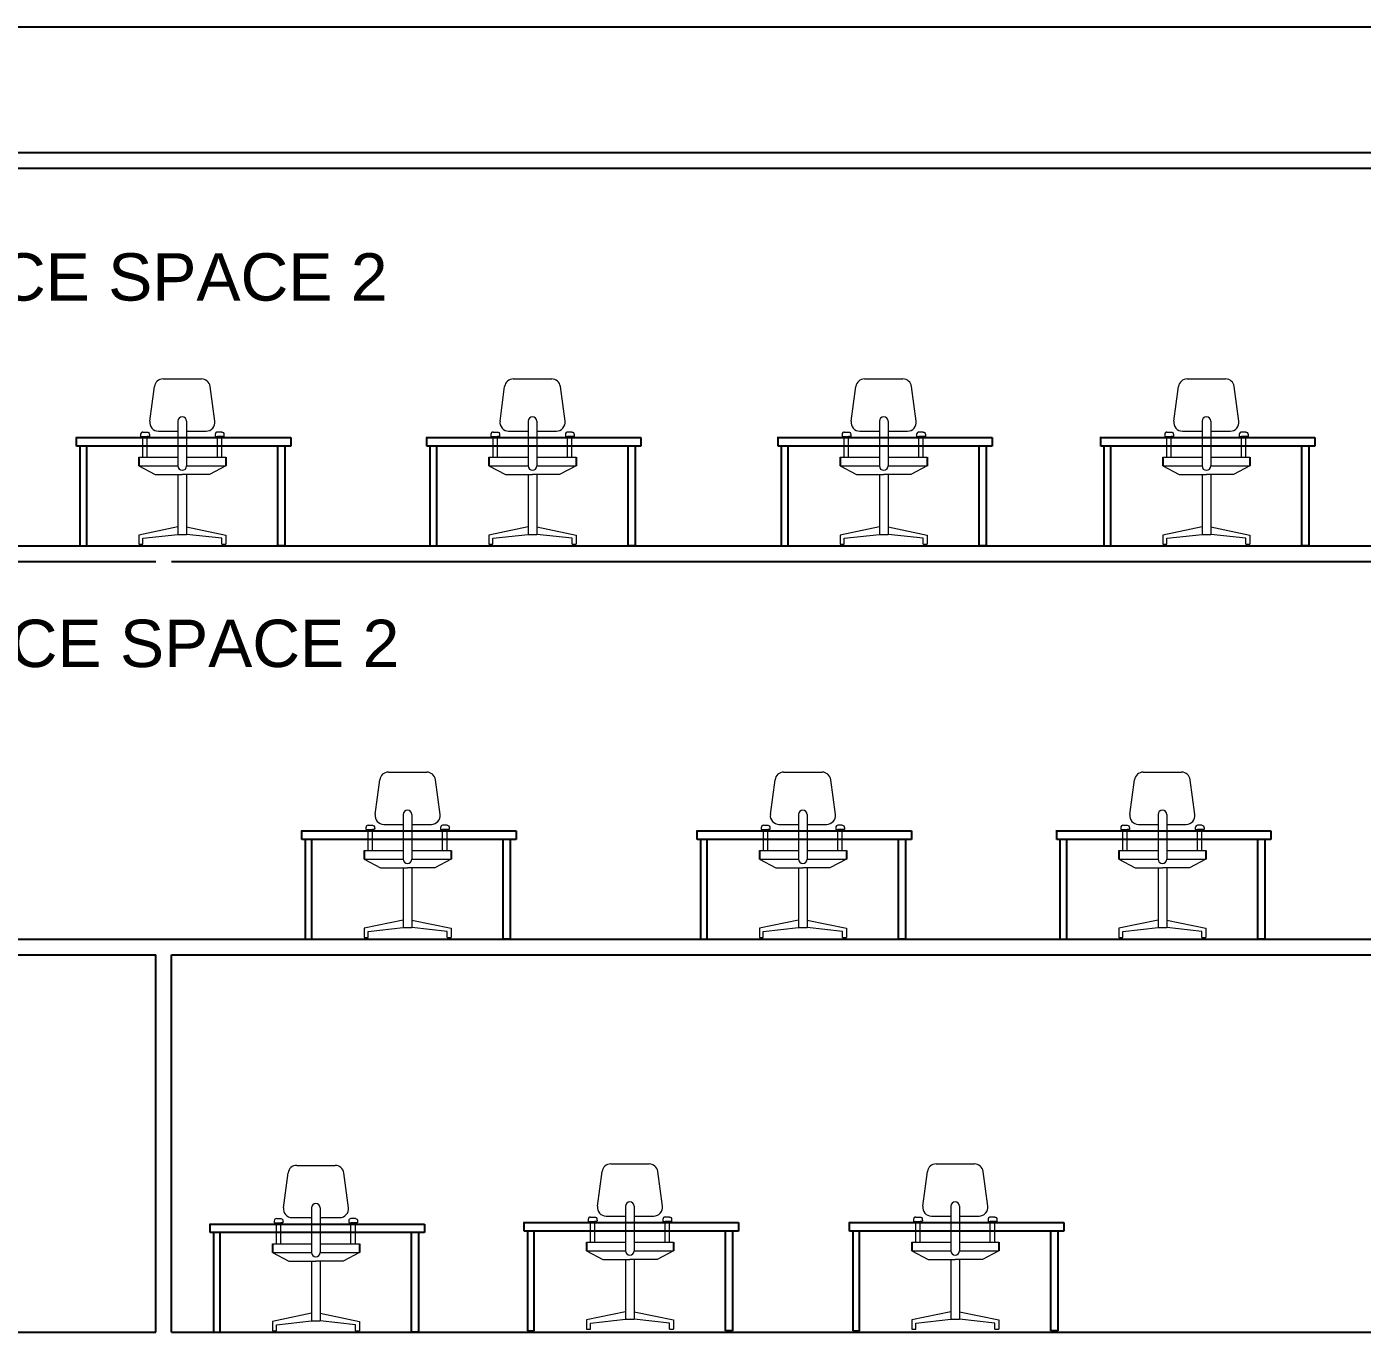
# Model space of a CAD drawing. Header units: millimetres. Extents: x 587797 to 2274247, y 1711 to 439204.
# Drawn here: x 997556 to 1010292, y 247690 to 260140 of the extents above; entities that cross this region are included whole.
import ezdxf

# ---------------------------------------------------------------- set-up
doc = ezdxf.new("R2010")
doc.units = ezdxf.units.MM
doc.layers.add('finiture', color=7, linetype='Continuous', lineweight=20)
doc.styles.get("Standard").update_dxf_attribs({"font": 'arial.ttf'})

msp = doc.modelspace()

# ---------------------------------------------------------------- linework, layer by layer
for p, q in [((961486.654, 260139.945, -583.672), (1042054.571, 260139.945, -583.672)), ((961486.654, 258939.945, -583.672), (1042086.654, 258939.945, -583.672)), ((986786.654, 258789.945, -583.672), (1011786.654, 258789.945, -583.672)), ((998024.118, 256222.467, -583.672), (1000073.806, 256222.467, -583.672)), ((998031.588, 256140.712, -583.672), (998031.588, 256222.467, -583.672)), ((1000073.806, 256140.712, -583.672), (998031.588, 256140.712, -583.672)), ((998061.915, 256140.712, -583.672), (998061.915, 255189.945, -583.672)), ((998127.9, 255189.945, -583.672), (998127.9, 256140.712, -583.672)), ((999950.966, 255189.945, -583.672), (999950.966, 256140.712, -583.672)), ((1000016.951, 256140.712, -583.672), (1000016.951, 255189.945, -583.672)), ((1000073.806, 256222.467, -583.672), (1000073.806, 256140.712, -583.672)), ((1001363.867, 256222.467, -583.672), (1003413.555, 256222.467, -583.672)), ((1001371.337, 256140.712, -583.672), (1001371.337, 256222.467, -583.672)), ((1003413.555, 256140.712, -583.672), (1001371.337, 256140.712, -583.672)), ((1001401.664, 256140.712, -583.672), (1001401.664, 255189.945, -583.672)), ((1001467.649, 255189.945, -583.672), (1001467.649, 256140.712, -583.672)), ((1003290.715, 255189.945, -583.672), (1003290.715, 256140.712, -583.672)), ((1003356.7, 256140.712, -583.672), (1003356.7, 255189.945, -583.672)), ((1003413.555, 256222.467, -583.672), (1003413.555, 256140.712, -583.672)), ((1004712.742, 256222.467, -583.672), (1006762.43, 256222.467, -583.672)), ((1004720.212, 256140.712, -583.672), (1004720.212, 256222.467, -583.672)), ((1006762.43, 256140.712, -583.672), (1004720.212, 256140.712, -583.672)), ((1004750.539, 256140.712, -583.672), (1004750.539, 255189.945, -583.672)), ((1004816.524, 255189.945, -583.672), (1004816.524, 256140.712, -583.672)), ((1006639.59, 255189.945, -583.672), (1006639.59, 256140.712, -583.672)), ((1006705.575, 256140.712, -583.672), (1006705.575, 255189.945, -583.672)), ((1006762.43, 256222.467, -583.672), (1006762.43, 256140.712, -583.672)), ((1007789.636, 256222.467, -583.672), (1009839.324, 256222.467, -583.672)), ((1007797.106, 256140.712, -583.672), (1007797.106, 256222.467, -583.672)), ((1009839.324, 256140.712, -583.672), (1007797.106, 256140.712, -583.672)), ((1007827.433, 256140.712, -583.672), (1007827.433, 255189.945, -583.672)), ((1007893.418, 255189.945, -583.672), (1007893.418, 256140.712, -583.672)), ((1009716.484, 255189.945, -583.672), (1009716.484, 256140.712, -583.672)), ((1009782.469, 256140.712, -583.672), (1009782.469, 255189.945, -583.672)), ((1009839.324, 256222.467, -583.672), (1009839.324, 256140.712, -583.672)), ((998624.432, 256034.472, -1167.343), (998624.432, 255951.472, -1167.343)), ((999454.434, 256034.472, -1167.343), (999454.434, 255951.472, -1167.343)), ((1001964.181, 256034.472, -1167.343), (1001964.181, 255951.472, -1167.343)), ((1002794.183, 256034.472, -1167.343), (1002794.183, 255951.472, -1167.343)), ((1005313.056, 256034.472, -1167.343), (1005313.056, 255951.472, -1167.343)), ((1006143.057, 256034.472, -1167.343), (1006143.057, 255951.472, -1167.343)), ((1008389.95, 256034.472, -1167.343), (1008389.95, 255951.472, -1167.343)), ((1009219.952, 256034.472, -1167.343), (1009219.952, 255951.472, -1167.343)), ((986786.654, 255189.945, -583.672), (1011786.654, 255189.945, -583.672)), ((998061.915, 255189.945, -583.672), (998061.915, 255189.945, -583.672)), ((998061.915, 255189.945, -583.672), (998127.9, 255189.945, -583.672)), ((1000016.951, 255189.945, -583.672), (999950.966, 255189.945, -583.672)), ((1000016.951, 255189.945, -583.672), (1000016.951, 255189.945, -583.672)), ((1001401.664, 255189.945, -583.672), (1001401.664, 255189.945, -583.672)), ((1001401.664, 255189.945, -583.672), (1001467.649, 255189.945, -583.672)), ((1003356.7, 255189.945, -583.672), (1003290.715, 255189.945, -583.672)), ((1003356.7, 255189.945, -583.672), (1003356.7, 255189.945, -583.672)), ((1004750.539, 255189.945, -583.672), (1004750.539, 255189.945, -583.672)), ((1004750.539, 255189.945, -583.672), (1004816.524, 255189.945, -583.672)), ((1006705.575, 255189.945, -583.672), (1006639.59, 255189.945, -583.672)), ((1006705.575, 255189.945, -583.672), (1006705.575, 255189.945, -583.672)), ((1007827.433, 255189.945, -583.672), (1007827.433, 255189.945, -583.672)), ((1007827.433, 255189.945, -583.672), (1007893.418, 255189.945, -583.672)), ((1009782.469, 255189.945, -583.672), (1009716.484, 255189.945, -583.672)), ((1009782.469, 255189.945, -583.672), (1009782.469, 255189.945, -583.672)), ((986786.654, 255039.945, -583.672), (998786.654, 255039.945, -583.672)), ((998936.654, 255039.945, -583.672), (1011500.392, 255039.945, -583.672)), ((1000172.425, 252472.467, -583.672), (1002222.113, 252472.467, -583.672)), ((1000179.895, 252390.712, -583.672), (1000179.895, 252472.467, -583.672)), ((1002222.113, 252472.467, -583.672), (1002222.113, 252390.712, -583.672)), ((1003941.925, 252472.467, -583.672), (1005991.614, 252472.467, -583.672)), ((1003949.395, 252390.712, -583.672), (1003949.395, 252472.467, -583.672)), ((1005991.614, 252472.467, -583.672), (1005991.614, 252390.712, -583.672)), ((1007370.109, 252472.467, -583.672), (1009419.798, 252472.467, -583.672)), ((1007377.579, 252390.712, -583.672), (1007377.579, 252472.467, -583.672)), ((1009419.798, 252472.467, -583.672), (1009419.798, 252390.712, -583.672)), ((1002222.113, 252390.712, -583.672), (1000179.895, 252390.712, -583.672)), ((1000210.222, 252390.712, -583.672), (1000210.222, 251439.945, -583.672)), ((1000276.207, 251439.945, -583.672), (1000276.207, 252390.712, -583.672)), ((1002099.273, 251439.945, -583.672), (1002099.273, 252390.712, -583.672)), ((1002165.258, 252390.712, -583.672), (1002165.258, 251439.945, -583.672)), ((1005991.614, 252390.712, -583.672), (1003949.395, 252390.712, -583.672)), ((1003979.722, 252390.712, -583.672), (1003979.722, 251439.945, -583.672)), ((1004045.708, 251439.945, -583.672), (1004045.708, 252390.712, -583.672)), ((1005868.773, 251439.945, -583.672), (1005868.773, 252390.712, -583.672)), ((1005934.758, 252390.712, -583.672), (1005934.758, 251439.945, -583.672)), ((1009419.798, 252390.712, -583.672), (1007377.579, 252390.712, -583.672)), ((1007407.907, 252390.712, -583.672), (1007407.907, 251439.945, -583.672)), ((1007473.892, 251439.945, -583.672), (1007473.892, 252390.712, -583.672)), ((1009296.957, 251439.945, -583.672), (1009296.957, 252390.712, -583.672)), ((1009362.943, 252390.712, -583.672), (1009362.943, 251439.945, -583.672)), ((1000772.739, 252284.472, -1167.343), (1000772.739, 252201.472, -1167.343)), ((1001602.741, 252284.472, -1167.343), (1001602.741, 252201.472, -1167.343)), ((1004542.24, 252284.472, -1167.343), (1004542.24, 252201.472, -1167.343)), ((1005372.241, 252284.472, -1167.343), (1005372.241, 252201.472, -1167.343)), ((1007970.424, 252284.472, -1167.343), (1007970.424, 252201.472, -1167.343)), ((1008800.425, 252284.472, -1167.343), (1008800.425, 252201.472, -1167.343)), ((986786.654, 251439.945, -583.672), (998936.654, 251439.945, -583.672)), ((998936.654, 251439.945, -583.672), (1011416.377, 251439.945, -583.672)), ((1000210.222, 251439.945, -583.672), (1000210.222, 251439.945, -583.672)), ((1000210.222, 251439.945, -583.672), (1000276.207, 251439.945, -583.672)), ((1002165.258, 251439.945, -583.672), (1002099.273, 251439.945, -583.672)), ((1002165.258, 251439.945, -583.672), (1002165.258, 251439.945, -583.672)), ((1003979.722, 251439.945, -583.672), (1003979.722, 251439.945, -583.672)), ((1003979.722, 251439.945, -583.672), (1004045.708, 251439.945, -583.672)), ((1005934.758, 251439.945, -583.672), (1005868.773, 251439.945, -583.672)), ((1005934.758, 251439.945, -583.672), (1005934.758, 251439.945, -583.672)), ((1007407.907, 251439.945, -583.672), (1007407.907, 251439.945, -583.672)), ((1007407.907, 251439.945, -583.672), (1007473.892, 251439.945, -583.672)), ((1009362.943, 251439.945, -583.672), (1009296.957, 251439.945, -583.672)), ((1009362.943, 251439.945, -583.672), (1009362.943, 251439.945, -583.672)), ((986786.654, 251289.945, -583.672), (998786.654, 251289.945, -583.672)), ((998786.654, 247689.945, -583.672), (998786.654, 251289.945, -583.672)), ((998936.654, 251289.945, -583.672), (1011500.392, 251289.945, -583.672)), ((998936.654, 247689.945, -583.672), (998936.654, 251289.945, -583.672)), ((1002292.573, 248736.992, -1167.343), (1004342.262, 248736.992, -1167.343)), ((1002300.043, 248655.237, -1167.343), (1002300.043, 248736.992, -1167.343)), ((1004342.262, 248736.992, -1167.343), (1004342.262, 248655.237, -1167.343)), ((1005394.752, 248736.992, -1167.343), (1007444.44, 248736.992, -1167.343)), ((1005402.222, 248655.237, -1167.343), (1005402.222, 248736.992, -1167.343)), ((1007444.44, 248736.992, -1167.343), (1007444.44, 248655.237, -1167.343)), ((999298.315, 248722.467, -583.672), (1001348.003, 248722.467, -583.672)), ((999305.785, 248640.712, -583.672), (999305.785, 248722.467, -583.672)), ((1001348.003, 248640.712, -583.672), (999305.785, 248640.712, -583.672)), ((999336.112, 248640.712, -583.672), (999336.112, 247689.945, -583.672)), ((999402.097, 247689.945, -583.672), (999402.097, 248640.712, -583.672)), ((1001225.163, 247689.945, -583.672), (1001225.163, 248640.712, -583.672)), ((1001291.148, 248640.712, -583.672), (1001291.148, 247689.945, -583.672)), ((1001348.003, 248722.467, -583.672), (1001348.003, 248640.712, -583.672)), ((1004342.262, 248655.237, -1167.343), (1002300.043, 248655.237, -1167.343)), ((1002330.371, 248655.237, -1167.343), (1002330.371, 247704.47, -1167.343)), ((1002396.356, 247704.47, -1167.343), (1002396.356, 248655.237, -1167.343)), ((1004219.422, 247704.47, -1167.343), (1004219.422, 248655.237, -1167.343)), ((1004285.407, 248655.237, -1167.343), (1004285.407, 247704.47, -1167.343)), ((1007444.44, 248655.237, -1167.343), (1005402.222, 248655.237, -1167.343)), ((1005432.549, 248655.237, -1167.343), (1005432.549, 247704.47, -1167.343)), ((1005498.534, 247704.47, -1167.343), (1005498.534, 248655.237, -1167.343)), ((1007321.6, 247704.47, -1167.343), (1007321.6, 248655.237, -1167.343)), ((1007387.585, 248655.237, -1167.343), (1007387.585, 247704.47, -1167.343)), ((999898.629, 248534.472, -1167.343), (999898.629, 248451.472, -1167.343)), ((1000728.631, 248534.472, -1167.343), (1000728.631, 248451.472, -1167.343)), ((1002892.888, 248548.997, -1751.015), (1002892.888, 248465.997, -1751.015)), ((1003722.889, 248548.997, -1751.015), (1003722.889, 248465.997, -1751.015)), ((1005995.066, 248548.997, -1751.015), (1005995.066, 248465.997, -1751.015)), ((1006825.068, 248548.997, -1751.015), (1006825.068, 248465.997, -1751.015)), ((986786.654, 247689.945, -583.672), (998786.654, 247689.945, -583.672)), ((986786.654, 247689.945, -583.672), (998786.654, 247689.945, -583.672)), ((998936.654, 247689.945, -583.672), (1036936.654, 247689.945, -583.672)), ((998936.654, 247689.945, -583.672), (1010786.654, 247689.945, -583.672)), ((999336.112, 247689.945, -583.672), (999336.112, 247689.945, -583.672)), ((999336.112, 247689.945, -583.672), (999402.097, 247689.945, -583.672)), ((1001291.148, 247689.945, -583.672), (1001225.163, 247689.945, -583.672)), ((1001291.148, 247689.945, -583.672), (1001291.148, 247689.945, -583.672)), ((1002330.371, 247704.47, -1167.343), (1002330.371, 247704.47, -1167.343)), ((1002330.371, 247704.47, -1167.343), (1002396.356, 247704.47, -1167.343)), ((1004285.407, 247704.47, -1167.343), (1004219.422, 247704.47, -1167.343)), ((1004285.407, 247704.47, -1167.343), (1004285.407, 247704.47, -1167.343)), ((1005432.549, 247704.47, -1167.343), (1005432.549, 247704.47, -1167.343)), ((1005432.549, 247704.47, -1167.343), (1005498.534, 247704.47, -1167.343)), ((1007387.585, 247704.47, -1167.343), (1007321.6, 247704.47, -1167.343)), ((1007387.585, 247704.47, -1167.343), (1007387.585, 247704.47, -1167.343))]:
    msp.add_line(p, q)
at = {"layer": 'finiture', "linetype": 'Continuous'}
for p, q in [((998856.168, 256781.473, -1167.343), (999222.698, 256781.473, -1167.343)), ((1002195.917, 256781.473, -1167.343), (1002562.447, 256781.473, -1167.343)), ((1005544.791, 256781.473, -1167.343), (1005911.322, 256781.473, -1167.343)), ((1008621.686, 256781.473, -1167.343), (1008988.217, 256781.473, -1167.343)), ((998729.542, 256377.464, -1167.343), (998773.898, 256709.464, -1167.343)), ((999349.324, 256377.464, -1167.343), (999304.967, 256709.464, -1167.343)), ((1002069.291, 256377.464, -1167.343), (1002113.647, 256709.464, -1167.343)), ((1002689.073, 256377.464, -1167.343), (1002644.717, 256709.464, -1167.343)), ((1005418.166, 256377.464, -1167.343), (1005462.522, 256709.464, -1167.343)), ((1006037.948, 256377.464, -1167.343), (1005993.591, 256709.464, -1167.343)), ((1008495.06, 256377.464, -1167.343), (1008539.417, 256709.464, -1167.343)), ((1009114.842, 256377.464, -1167.343), (1009070.486, 256709.464, -1167.343)), ((998997.933, 256377.464, -1167.343), (998997.933, 255951.472, -1167.343)), ((999080.933, 256377.464, -1167.343), (999080.933, 255951.472, -1167.343)), ((1002337.682, 256377.464, -1167.343), (1002337.682, 255951.472, -1167.343)), ((1002420.682, 256377.464, -1167.343), (1002420.682, 255951.472, -1167.343)), ((1005686.557, 256377.464, -1167.343), (1005686.557, 255951.472, -1167.343)), ((1005769.557, 256377.464, -1167.343), (1005769.557, 255951.472, -1167.343)), ((1008763.451, 256377.464, -1167.343), (1008763.451, 255951.472, -1167.343)), ((1008846.451, 256377.464, -1167.343), (1008846.451, 255951.472, -1167.343)), ((998663.189, 256274.713, -1167.343), (998704.689, 256274.713, -1167.343)), ((998811.811, 256283.472, -1167.343), (998997.933, 256283.472, -1167.343)), ((999080.933, 256283.472, -1167.343), (999267.055, 256283.472, -1167.343)), ((999415.677, 256274.713, -1167.343), (999374.177, 256274.713, -1167.343)), ((1002002.938, 256274.713, -1167.343), (1002044.438, 256274.713, -1167.343)), ((1002151.56, 256283.472, -1167.343), (1002337.682, 256283.472, -1167.343)), ((1002420.682, 256283.472, -1167.343), (1002606.804, 256283.472, -1167.343)), ((1002755.426, 256274.713, -1167.343), (1002713.926, 256274.713, -1167.343)), ((1005351.813, 256274.713, -1167.343), (1005393.313, 256274.713, -1167.343)), ((1005500.435, 256283.472, -1167.343), (1005686.557, 256283.472, -1167.343)), ((1005769.557, 256283.472, -1167.343), (1005955.679, 256283.472, -1167.343)), ((1006104.301, 256274.713, -1167.343), (1006062.801, 256274.713, -1167.343)), ((1008428.707, 256274.713, -1167.343), (1008470.207, 256274.713, -1167.343)), ((1008577.329, 256283.472, -1167.343), (1008763.451, 256283.472, -1167.343)), ((1008846.451, 256283.472, -1167.343), (1009032.573, 256283.472, -1167.343)), ((1009181.195, 256274.713, -1167.343), (1009139.695, 256274.713, -1167.343)), ((998642.212, 256233.213, -1167.343), (998704.689, 256233.213, -1167.343)), ((998663.189, 256034.472, -1167.343), (998663.189, 256233.213, -1167.343)), ((998704.689, 256034.472, -1167.343), (998704.689, 256233.213, -1167.343)), ((998725.666, 256233.213, -1167.343), (998704.689, 256233.213, -1167.343)), ((999353.2, 256233.213, -1167.343), (999374.177, 256233.213, -1167.343)), ((999436.654, 256233.213, -1167.343), (999374.177, 256233.213, -1167.343)), ((999374.177, 256034.472, -1167.343), (999374.177, 256233.213, -1167.343)), ((999415.677, 256034.472, -1167.343), (999415.677, 256233.213, -1167.343)), ((1001981.961, 256233.213, -1167.343), (1002044.438, 256233.213, -1167.343)), ((1002002.938, 256034.472, -1167.343), (1002002.938, 256233.213, -1167.343)), ((1002044.438, 256034.472, -1167.343), (1002044.438, 256233.213, -1167.343)), ((1002065.415, 256233.213, -1167.343), (1002044.438, 256233.213, -1167.343)), ((1002692.949, 256233.213, -1167.343), (1002713.926, 256233.213, -1167.343)), ((1002776.403, 256233.213, -1167.343), (1002713.926, 256233.213, -1167.343)), ((1002713.926, 256034.472, -1167.343), (1002713.926, 256233.213, -1167.343)), ((1002755.426, 256034.472, -1167.343), (1002755.426, 256233.213, -1167.343)), ((1005330.836, 256233.213, -1167.343), (1005393.313, 256233.213, -1167.343)), ((1005351.813, 256034.472, -1167.343), (1005351.813, 256233.213, -1167.343)), ((1005393.313, 256034.472, -1167.343), (1005393.313, 256233.213, -1167.343)), ((1005414.289, 256233.213, -1167.343), (1005393.313, 256233.213, -1167.343)), ((1006041.824, 256233.213, -1167.343), (1006062.801, 256233.213, -1167.343)), ((1006125.278, 256233.213, -1167.343), (1006062.801, 256233.213, -1167.343)), ((1006062.801, 256034.472, -1167.343), (1006062.801, 256233.213, -1167.343)), ((1006104.301, 256034.472, -1167.343), (1006104.301, 256233.213, -1167.343)), ((1008407.73, 256233.213, -1167.343), (1008470.207, 256233.213, -1167.343)), ((1008428.707, 256034.472, -1167.343), (1008428.707, 256233.213, -1167.343)), ((1008470.207, 256034.472, -1167.343), (1008470.207, 256233.213, -1167.343)), ((1008491.184, 256233.213, -1167.343), (1008470.207, 256233.213, -1167.343)), ((1009118.718, 256233.213, -1167.343), (1009139.695, 256233.213, -1167.343)), ((1009202.172, 256233.213, -1167.343), (1009139.695, 256233.213, -1167.343)), ((1009139.695, 256034.472, -1167.343), (1009139.695, 256233.213, -1167.343)), ((1009181.195, 256034.472, -1167.343), (1009181.195, 256233.213, -1167.343)), ((998624.432, 256034.472, -1167.343), (998997.933, 256034.472, -1167.343)), ((999080.933, 256034.472, -1167.343), (999454.434, 256034.472, -1167.343)), ((1001964.181, 256034.472, -1167.343), (1002337.682, 256034.472, -1167.343)), ((1002420.682, 256034.472, -1167.343), (1002794.183, 256034.472, -1167.343)), ((1005313.056, 256034.472, -1167.343), (1005686.557, 256034.472, -1167.343)), ((1005769.557, 256034.472, -1167.343), (1006143.057, 256034.472, -1167.343)), ((1008389.95, 256034.472, -1167.343), (1008763.451, 256034.472, -1167.343)), ((1008846.451, 256034.472, -1167.343), (1009219.952, 256034.472, -1167.343)), ((998624.432, 255951.472, -1167.343), (998780.85, 255869.04, -1167.343)), ((998624.432, 255951.472, -1167.343), (998997.933, 255951.472, -1167.343)), ((998780.85, 255869.04, -1167.343), (999039.433, 255869.04, -1167.343)), ((998997.933, 255869.04, -1167.343), (998997.933, 255299.145, -1167.343)), ((999298.015, 255869.04, -1167.343), (999039.433, 255869.04, -1167.343)), ((999080.933, 255951.472, -1167.343), (999454.434, 255951.472, -1167.343)), ((999080.933, 255869.04, -1167.343), (999080.933, 255299.145, -1167.343)), ((999454.434, 255951.472, -1167.343), (999298.015, 255869.04, -1167.343)), ((1001964.181, 255951.472, -1167.343), (1002120.6, 255869.04, -1167.343)), ((1001964.181, 255951.472, -1167.343), (1002337.682, 255951.472, -1167.343)), ((1002120.6, 255869.04, -1167.343), (1002379.182, 255869.04, -1167.343)), ((1002337.682, 255869.04, -1167.343), (1002337.682, 255299.145, -1167.343)), ((1002637.764, 255869.04, -1167.343), (1002379.182, 255869.04, -1167.343)), ((1002420.682, 255951.472, -1167.343), (1002794.183, 255951.472, -1167.343)), ((1002420.682, 255869.04, -1167.343), (1002420.682, 255299.145, -1167.343)), ((1002794.183, 255951.472, -1167.343), (1002637.764, 255869.04, -1167.343)), ((1005313.056, 255951.472, -1167.343), (1005469.474, 255869.04, -1167.343)), ((1005313.056, 255951.472, -1167.343), (1005686.557, 255951.472, -1167.343)), ((1005469.474, 255869.04, -1167.343), (1005728.057, 255869.04, -1167.343)), ((1005686.557, 255869.04, -1167.343), (1005686.557, 255299.145, -1167.343)), ((1005986.639, 255869.04, -1167.343), (1005728.057, 255869.04, -1167.343)), ((1005769.557, 255951.472, -1167.343), (1006143.057, 255951.472, -1167.343)), ((1005769.557, 255869.04, -1167.343), (1005769.557, 255299.145, -1167.343)), ((1006143.057, 255951.472, -1167.343), (1005986.639, 255869.04, -1167.343)), ((1008389.95, 255951.472, -1167.343), (1008546.369, 255869.04, -1167.343)), ((1008389.95, 255951.472, -1167.343), (1008763.451, 255951.472, -1167.343)), ((1008546.369, 255869.04, -1167.343), (1008804.951, 255869.04, -1167.343)), ((1008763.451, 255869.04, -1167.343), (1008763.451, 255299.145, -1167.343)), ((1009063.534, 255869.04, -1167.343), (1008804.951, 255869.04, -1167.343)), ((1008846.451, 255951.472, -1167.343), (1009219.952, 255951.472, -1167.343)), ((1008846.451, 255869.04, -1167.343), (1008846.451, 255299.145, -1167.343)), ((1009219.952, 255951.472, -1167.343), (1009063.534, 255869.04, -1167.343)), ((998997.933, 255370.815, -1167.343), (998624.432, 255292.629, -1167.343)), ((999080.933, 255370.815, -1167.343), (999454.434, 255292.629, -1167.343)), ((1002337.682, 255370.815, -1167.343), (1001964.181, 255292.629, -1167.343)), ((1002420.682, 255370.815, -1167.343), (1002794.183, 255292.629, -1167.343)), ((1005686.557, 255370.815, -1167.343), (1005313.056, 255292.629, -1167.343)), ((1005769.557, 255370.815, -1167.343), (1006143.057, 255292.629, -1167.343)), ((1008763.451, 255370.815, -1167.343), (1008389.95, 255292.629, -1167.343)), ((1008846.451, 255370.815, -1167.343), (1009219.952, 255292.629, -1167.343)), ((998624.432, 255292.629, -1167.343), (998624.432, 255204.47, -1167.343)), ((998662.385, 255262.224, -1167.343), (998997.933, 255299.145, -1167.343)), ((998662.385, 255204.47, -1167.343), (998662.385, 255262.224, -1167.343)), ((998997.933, 255299.145, -1167.343), (999080.933, 255299.145, -1167.343)), ((999416.481, 255262.224, -1167.343), (999080.933, 255299.145, -1167.343)), ((999416.481, 255204.47, -1167.343), (999416.481, 255262.224, -1167.343)), ((999454.434, 255292.629, -1167.343), (999454.434, 255204.47, -1167.343)), ((1001964.181, 255292.629, -1167.343), (1001964.181, 255204.47, -1167.343)), ((1002002.134, 255262.224, -1167.343), (1002337.682, 255299.145, -1167.343)), ((1002002.134, 255204.47, -1167.343), (1002002.134, 255262.224, -1167.343)), ((1002337.682, 255299.145, -1167.343), (1002420.682, 255299.145, -1167.343)), ((1002756.23, 255262.224, -1167.343), (1002420.682, 255299.145, -1167.343)), ((1002756.23, 255204.47, -1167.343), (1002756.23, 255262.224, -1167.343)), ((1002794.183, 255292.629, -1167.343), (1002794.183, 255204.47, -1167.343)), ((1005313.056, 255292.629, -1167.343), (1005313.056, 255204.47, -1167.343)), ((1005351.009, 255262.224, -1167.343), (1005686.557, 255299.145, -1167.343)), ((1005351.009, 255204.47, -1167.343), (1005351.009, 255262.224, -1167.343)), ((1005686.557, 255299.145, -1167.343), (1005769.557, 255299.145, -1167.343)), ((1006105.105, 255262.224, -1167.343), (1005769.557, 255299.145, -1167.343)), ((1006105.105, 255204.47, -1167.343), (1006105.105, 255262.224, -1167.343)), ((1006143.057, 255292.629, -1167.343), (1006143.057, 255204.47, -1167.343)), ((1008389.95, 255292.629, -1167.343), (1008389.95, 255204.47, -1167.343)), ((1008427.903, 255262.224, -1167.343), (1008763.451, 255299.145, -1167.343)), ((1008427.903, 255204.47, -1167.343), (1008427.903, 255262.224, -1167.343)), ((1008763.451, 255299.145, -1167.343), (1008846.451, 255299.145, -1167.343)), ((1009181.999, 255262.224, -1167.343), (1008846.451, 255299.145, -1167.343)), ((1009181.999, 255204.47, -1167.343), (1009181.999, 255262.224, -1167.343)), ((1009219.952, 255292.629, -1167.343), (1009219.952, 255204.47, -1167.343)), ((998624.432, 255204.47, -1167.343), (998662.385, 255204.47, -1167.343)), ((999416.481, 255204.47, -1167.343), (999454.434, 255204.47, -1167.343)), ((1001964.181, 255204.47, -1167.343), (1002002.134, 255204.47, -1167.343)), ((1002756.23, 255204.47, -1167.343), (1002794.183, 255204.47, -1167.343)), ((1005313.056, 255204.47, -1167.343), (1005351.009, 255204.47, -1167.343)), ((1006105.105, 255204.47, -1167.343), (1006143.057, 255204.47, -1167.343)), ((1008389.95, 255204.47, -1167.343), (1008427.903, 255204.47, -1167.343)), ((1009181.999, 255204.47, -1167.343), (1009219.952, 255204.47, -1167.343)), ((1000877.849, 252627.464, -1167.343), (1000922.205, 252959.464, -1167.343)), ((1001004.474, 253031.473, -1167.343), (1001371.005, 253031.473, -1167.343)), ((1001497.631, 252627.464, -1167.343), (1001453.274, 252959.464, -1167.343)), ((1004647.349, 252627.464, -1167.343), (1004691.706, 252959.464, -1167.343)), ((1004773.975, 253031.473, -1167.343), (1005140.506, 253031.473, -1167.343)), ((1005267.131, 252627.464, -1167.343), (1005222.775, 252959.464, -1167.343)), ((1008075.534, 252627.464, -1167.343), (1008119.89, 252959.464, -1167.343)), ((1008202.159, 253031.473, -1167.343), (1008568.69, 253031.473, -1167.343)), ((1008695.316, 252627.464, -1167.343), (1008650.959, 252959.464, -1167.343)), ((1001146.24, 252627.464, -1167.343), (1001146.24, 252201.472, -1167.343)), ((1001229.24, 252627.464, -1167.343), (1001229.24, 252201.472, -1167.343)), ((1004915.74, 252627.464, -1167.343), (1004915.74, 252201.472, -1167.343)), ((1004998.741, 252627.464, -1167.343), (1004998.741, 252201.472, -1167.343)), ((1008343.925, 252627.464, -1167.343), (1008343.925, 252201.472, -1167.343)), ((1008426.925, 252627.464, -1167.343), (1008426.925, 252201.472, -1167.343)), ((1000790.519, 252483.213, -1167.343), (1000852.996, 252483.213, -1167.343)), ((1000811.496, 252524.713, -1167.343), (1000852.996, 252524.713, -1167.343)), ((1000811.496, 252284.472, -1167.343), (1000811.496, 252483.213, -1167.343)), ((1000852.996, 252284.472, -1167.343), (1000852.996, 252483.213, -1167.343)), ((1000873.973, 252483.213, -1167.343), (1000852.996, 252483.213, -1167.343)), ((1000960.118, 252533.472, -1167.343), (1001146.24, 252533.472, -1167.343)), ((1001229.24, 252533.472, -1167.343), (1001415.362, 252533.472, -1167.343)), ((1001501.507, 252483.213, -1167.343), (1001522.484, 252483.213, -1167.343)), ((1001563.984, 252524.713, -1167.343), (1001522.484, 252524.713, -1167.343)), ((1001584.961, 252483.213, -1167.343), (1001522.484, 252483.213, -1167.343)), ((1001522.484, 252284.472, -1167.343), (1001522.484, 252483.213, -1167.343)), ((1001563.984, 252284.472, -1167.343), (1001563.984, 252483.213, -1167.343)), ((1004560.019, 252483.213, -1167.343), (1004622.496, 252483.213, -1167.343)), ((1004580.996, 252524.713, -1167.343), (1004622.496, 252524.713, -1167.343)), ((1004580.996, 252284.472, -1167.343), (1004580.996, 252483.213, -1167.343)), ((1004622.496, 252284.472, -1167.343), (1004622.496, 252483.213, -1167.343)), ((1004643.473, 252483.213, -1167.343), (1004622.496, 252483.213, -1167.343)), ((1004729.619, 252533.472, -1167.343), (1004915.74, 252533.472, -1167.343)), ((1004998.741, 252533.472, -1167.343), (1005184.862, 252533.472, -1167.343)), ((1005271.008, 252483.213, -1167.343), (1005291.985, 252483.213, -1167.343)), ((1005333.485, 252524.713, -1167.343), (1005291.985, 252524.713, -1167.343)), ((1005354.461, 252483.213, -1167.343), (1005291.985, 252483.213, -1167.343)), ((1005291.985, 252284.472, -1167.343), (1005291.985, 252483.213, -1167.343)), ((1005333.485, 252284.472, -1167.343), (1005333.485, 252483.213, -1167.343)), ((1007988.204, 252483.213, -1167.343), (1008050.68, 252483.213, -1167.343)), ((1008009.18, 252524.713, -1167.343), (1008050.68, 252524.713, -1167.343)), ((1008009.18, 252284.472, -1167.343), (1008009.18, 252483.213, -1167.343)), ((1008050.68, 252284.472, -1167.343), (1008050.68, 252483.213, -1167.343)), ((1008071.657, 252483.213, -1167.343), (1008050.68, 252483.213, -1167.343)), ((1008157.803, 252533.472, -1167.343), (1008343.925, 252533.472, -1167.343)), ((1008426.925, 252533.472, -1167.343), (1008613.046, 252533.472, -1167.343)), ((1008699.192, 252483.213, -1167.343), (1008720.169, 252483.213, -1167.343)), ((1008761.669, 252524.713, -1167.343), (1008720.169, 252524.713, -1167.343)), ((1008782.646, 252483.213, -1167.343), (1008720.169, 252483.213, -1167.343)), ((1008720.169, 252284.472, -1167.343), (1008720.169, 252483.213, -1167.343)), ((1008761.669, 252284.472, -1167.343), (1008761.669, 252483.213, -1167.343)), ((1000772.739, 252284.472, -1167.343), (1001146.24, 252284.472, -1167.343)), ((1000772.739, 252201.472, -1167.343), (1000929.157, 252119.04, -1167.343)), ((1000772.739, 252201.472, -1167.343), (1001146.24, 252201.472, -1167.343)), ((1001229.24, 252284.472, -1167.343), (1001602.741, 252284.472, -1167.343)), ((1001229.24, 252201.472, -1167.343), (1001602.741, 252201.472, -1167.343)), ((1001602.741, 252201.472, -1167.343), (1001446.322, 252119.04, -1167.343)), ((1004542.24, 252284.472, -1167.343), (1004915.74, 252284.472, -1167.343)), ((1004542.24, 252201.472, -1167.343), (1004698.658, 252119.04, -1167.343)), ((1004542.24, 252201.472, -1167.343), (1004915.74, 252201.472, -1167.343)), ((1004998.741, 252284.472, -1167.343), (1005372.241, 252284.472, -1167.343)), ((1004998.741, 252201.472, -1167.343), (1005372.241, 252201.472, -1167.343)), ((1005372.241, 252201.472, -1167.343), (1005215.823, 252119.04, -1167.343)), ((1007970.424, 252284.472, -1167.343), (1008343.925, 252284.472, -1167.343)), ((1007970.424, 252201.472, -1167.343), (1008126.842, 252119.04, -1167.343)), ((1007970.424, 252201.472, -1167.343), (1008343.925, 252201.472, -1167.343)), ((1008426.925, 252284.472, -1167.343), (1008800.425, 252284.472, -1167.343)), ((1008426.925, 252201.472, -1167.343), (1008800.425, 252201.472, -1167.343)), ((1008800.425, 252201.472, -1167.343), (1008644.007, 252119.04, -1167.343)), ((1000929.157, 252119.04, -1167.343), (1001187.74, 252119.04, -1167.343)), ((1001146.24, 252119.04, -1167.343), (1001146.24, 251549.145, -1167.343)), ((1001446.322, 252119.04, -1167.343), (1001187.74, 252119.04, -1167.343)), ((1001229.24, 252119.04, -1167.343), (1001229.24, 251549.145, -1167.343)), ((1004698.658, 252119.04, -1167.343), (1004957.24, 252119.04, -1167.343)), ((1004915.74, 252119.04, -1167.343), (1004915.74, 251549.145, -1167.343)), ((1005215.823, 252119.04, -1167.343), (1004957.24, 252119.04, -1167.343)), ((1004998.741, 252119.04, -1167.343), (1004998.741, 251549.145, -1167.343)), ((1008126.842, 252119.04, -1167.343), (1008385.425, 252119.04, -1167.343)), ((1008343.925, 252119.04, -1167.343), (1008343.925, 251549.145, -1167.343)), ((1008644.007, 252119.04, -1167.343), (1008385.425, 252119.04, -1167.343)), ((1008426.925, 252119.04, -1167.343), (1008426.925, 251549.145, -1167.343)), ((1001146.24, 251620.815, -1167.343), (1000772.739, 251542.629, -1167.343)), ((1000772.739, 251542.629, -1167.343), (1000772.739, 251454.47, -1167.343)), ((1000810.692, 251512.224, -1167.343), (1001146.24, 251549.145, -1167.343)), ((1001146.24, 251549.145, -1167.343), (1001229.24, 251549.145, -1167.343)), ((1001229.24, 251620.815, -1167.343), (1001602.741, 251542.629, -1167.343)), ((1001564.788, 251512.224, -1167.343), (1001229.24, 251549.145, -1167.343)), ((1001602.741, 251542.629, -1167.343), (1001602.741, 251454.47, -1167.343)), ((1004915.74, 251620.815, -1167.343), (1004542.24, 251542.629, -1167.343)), ((1004542.24, 251542.629, -1167.343), (1004542.24, 251454.47, -1167.343)), ((1004580.192, 251512.224, -1167.343), (1004915.74, 251549.145, -1167.343)), ((1004915.74, 251549.145, -1167.343), (1004998.741, 251549.145, -1167.343)), ((1004998.741, 251620.815, -1167.343), (1005372.241, 251542.629, -1167.343)), ((1005334.289, 251512.224, -1167.343), (1004998.741, 251549.145, -1167.343)), ((1005372.241, 251542.629, -1167.343), (1005372.241, 251454.47, -1167.343)), ((1008343.925, 251620.815, -1167.343), (1007970.424, 251542.629, -1167.343)), ((1007970.424, 251542.629, -1167.343), (1007970.424, 251454.47, -1167.343)), ((1008008.376, 251512.224, -1167.343), (1008343.925, 251549.145, -1167.343)), ((1008343.925, 251549.145, -1167.343), (1008426.925, 251549.145, -1167.343)), ((1008426.925, 251620.815, -1167.343), (1008800.425, 251542.629, -1167.343)), ((1008762.473, 251512.224, -1167.343), (1008426.925, 251549.145, -1167.343)), ((1008800.425, 251542.629, -1167.343), (1008800.425, 251454.47, -1167.343)), ((1000772.739, 251454.47, -1167.343), (1000810.692, 251454.47, -1167.343)), ((1000810.692, 251454.47, -1167.343), (1000810.692, 251512.224, -1167.343)), ((1001564.788, 251454.47, -1167.343), (1001564.788, 251512.224, -1167.343)), ((1001564.788, 251454.47, -1167.343), (1001602.741, 251454.47, -1167.343)), ((1004542.24, 251454.47, -1167.343), (1004580.192, 251454.47, -1167.343)), ((1004580.192, 251454.47, -1167.343), (1004580.192, 251512.224, -1167.343)), ((1005334.289, 251454.47, -1167.343), (1005334.289, 251512.224, -1167.343)), ((1005334.289, 251454.47, -1167.343), (1005372.241, 251454.47, -1167.343)), ((1007970.424, 251454.47, -1167.343), (1008008.376, 251454.47, -1167.343)), ((1008008.376, 251454.47, -1167.343), (1008008.376, 251512.224, -1167.343)), ((1008762.473, 251454.47, -1167.343), (1008762.473, 251512.224, -1167.343)), ((1008762.473, 251454.47, -1167.343), (1008800.425, 251454.47, -1167.343)), ((1000130.365, 249281.473, -1167.343), (1000496.896, 249281.473, -1167.343)), ((1003124.623, 249295.998, -1751.015), (1003491.154, 249295.998, -1751.015)), ((1006226.802, 249295.998, -1751.015), (1006593.333, 249295.998, -1751.015)), ((1000003.739, 248877.464, -1167.343), (1000048.096, 249209.464, -1167.343)), ((1000623.521, 248877.464, -1167.343), (1000579.165, 249209.464, -1167.343)), ((1002997.998, 248891.989, -1751.015), (1003042.354, 249223.989, -1751.015)), ((1003617.78, 248891.989, -1751.015), (1003573.423, 249223.989, -1751.015)), ((1006100.176, 248891.989, -1751.015), (1006144.533, 249223.989, -1751.015)), ((1006719.958, 248891.989, -1751.015), (1006675.602, 249223.989, -1751.015)), ((1000272.13, 248877.464, -1167.343), (1000272.13, 248451.472, -1167.343)), ((1000355.13, 248877.464, -1167.343), (1000355.13, 248451.472, -1167.343)), ((1003266.389, 248891.989, -1751.015), (1003266.389, 248465.997, -1751.015)), ((1003349.389, 248891.989, -1751.015), (1003349.389, 248465.997, -1751.015)), ((1006368.567, 248891.989, -1751.015), (1006368.567, 248465.997, -1751.015)), ((1006451.567, 248891.989, -1751.015), (1006451.567, 248465.997, -1751.015)), ((999916.409, 248733.213, -1167.343), (999978.886, 248733.213, -1167.343)), ((999937.386, 248774.713, -1167.343), (999978.886, 248774.713, -1167.343)), ((999937.386, 248534.472, -1167.343), (999937.386, 248733.213, -1167.343)), ((999978.886, 248534.472, -1167.343), (999978.886, 248733.213, -1167.343)), ((999999.863, 248733.213, -1167.343), (999978.886, 248733.213, -1167.343)), ((1000086.008, 248783.472, -1167.343), (1000272.13, 248783.472, -1167.343)), ((1000355.13, 248783.472, -1167.343), (1000541.252, 248783.472, -1167.343)), ((1000627.397, 248733.213, -1167.343), (1000648.374, 248733.213, -1167.343)), ((1000689.874, 248774.713, -1167.343), (1000648.374, 248774.713, -1167.343)), ((1000710.851, 248733.213, -1167.343), (1000648.374, 248733.213, -1167.343)), ((1000648.374, 248534.472, -1167.343), (1000648.374, 248733.213, -1167.343)), ((1000689.874, 248534.472, -1167.343), (1000689.874, 248733.213, -1167.343)), ((1002910.668, 248747.738, -1751.015), (1002973.144, 248747.738, -1751.015)), ((1002931.644, 248789.238, -1751.015), (1002973.144, 248789.238, -1751.015)), ((1002931.644, 248548.997, -1751.015), (1002931.644, 248747.738, -1751.015)), ((1002973.144, 248548.997, -1751.015), (1002973.144, 248747.738, -1751.015)), ((1002994.121, 248747.738, -1751.015), (1002973.144, 248747.738, -1751.015)), ((1003080.267, 248797.997, -1751.015), (1003266.389, 248797.997, -1751.015)), ((1003349.389, 248797.997, -1751.015), (1003535.51, 248797.997, -1751.015)), ((1003621.656, 248747.738, -1751.015), (1003642.633, 248747.738, -1751.015)), ((1003684.133, 248789.238, -1751.015), (1003642.633, 248789.238, -1751.015)), ((1003705.11, 248747.738, -1751.015), (1003642.633, 248747.738, -1751.015)), ((1003642.633, 248548.997, -1751.015), (1003642.633, 248747.738, -1751.015)), ((1003684.133, 248548.997, -1751.015), (1003684.133, 248747.738, -1751.015)), ((1006012.846, 248747.738, -1751.015), (1006075.323, 248747.738, -1751.015)), ((1006033.823, 248789.238, -1751.015), (1006075.323, 248789.238, -1751.015)), ((1006033.823, 248548.997, -1751.015), (1006033.823, 248747.738, -1751.015)), ((1006075.323, 248548.997, -1751.015), (1006075.323, 248747.738, -1751.015)), ((1006096.3, 248747.738, -1751.015), (1006075.323, 248747.738, -1751.015)), ((1006182.445, 248797.997, -1751.015), (1006368.567, 248797.997, -1751.015)), ((1006451.567, 248797.997, -1751.015), (1006637.689, 248797.997, -1751.015)), ((1006723.835, 248747.738, -1751.015), (1006744.811, 248747.738, -1751.015)), ((1006786.311, 248789.238, -1751.015), (1006744.811, 248789.238, -1751.015)), ((1006807.288, 248747.738, -1751.015), (1006744.811, 248747.738, -1751.015)), ((1006744.811, 248548.997, -1751.015), (1006744.811, 248747.738, -1751.015)), ((1006786.311, 248548.997, -1751.015), (1006786.311, 248747.738, -1751.015)), ((999898.629, 248534.472, -1167.343), (1000272.13, 248534.472, -1167.343)), ((1000355.13, 248534.472, -1167.343), (1000728.631, 248534.472, -1167.343)), ((1002892.888, 248548.997, -1751.015), (1003266.389, 248548.997, -1751.015)), ((1003349.389, 248548.997, -1751.015), (1003722.889, 248548.997, -1751.015)), ((1005995.066, 248548.997, -1751.015), (1006368.567, 248548.997, -1751.015)), ((1006451.567, 248548.997, -1751.015), (1006825.068, 248548.997, -1751.015)), ((999898.629, 248451.472, -1167.343), (1000055.048, 248369.04, -1167.343)), ((999898.629, 248451.472, -1167.343), (1000272.13, 248451.472, -1167.343)), ((1000055.048, 248369.04, -1167.343), (1000313.63, 248369.04, -1167.343)), ((1000272.13, 248369.04, -1167.343), (1000272.13, 247799.145, -1167.343)), ((1000572.213, 248369.04, -1167.343), (1000313.63, 248369.04, -1167.343)), ((1000355.13, 248451.472, -1167.343), (1000728.631, 248451.472, -1167.343)), ((1000355.13, 248369.04, -1167.343), (1000355.13, 247799.145, -1167.343)), ((1000728.631, 248451.472, -1167.343), (1000572.213, 248369.04, -1167.343)), ((1002892.888, 248465.997, -1751.015), (1003049.306, 248383.566, -1751.015)), ((1002892.888, 248465.997, -1751.015), (1003266.389, 248465.997, -1751.015)), ((1003049.306, 248383.566, -1751.015), (1003307.889, 248383.566, -1751.015)), ((1003266.389, 248383.566, -1751.015), (1003266.389, 247813.67, -1751.015)), ((1003566.471, 248383.566, -1751.015), (1003307.889, 248383.566, -1751.015)), ((1003349.389, 248465.997, -1751.015), (1003722.889, 248465.997, -1751.015)), ((1003349.389, 248383.566, -1751.015), (1003349.389, 247813.67, -1751.015)), ((1003722.889, 248465.997, -1751.015), (1003566.471, 248383.566, -1751.015)), ((1005995.066, 248465.997, -1751.015), (1006151.485, 248383.566, -1751.015)), ((1005995.066, 248465.997, -1751.015), (1006368.567, 248465.997, -1751.015)), ((1006151.485, 248383.566, -1751.015), (1006410.067, 248383.566, -1751.015)), ((1006368.567, 248383.566, -1751.015), (1006368.567, 247813.67, -1751.015)), ((1006668.65, 248383.566, -1751.015), (1006410.067, 248383.566, -1751.015)), ((1006451.567, 248465.997, -1751.015), (1006825.068, 248465.997, -1751.015)), ((1006451.567, 248383.566, -1751.015), (1006451.567, 247813.67, -1751.015)), ((1006825.068, 248465.997, -1751.015), (1006668.65, 248383.566, -1751.015)), ((1000272.13, 247870.815, -1167.343), (999898.629, 247792.629, -1167.343)), ((1000355.13, 247870.815, -1167.343), (1000728.631, 247792.629, -1167.343)), ((1003266.389, 247885.34, -1751.015), (1002892.888, 247807.154, -1751.015)), ((1003349.389, 247885.34, -1751.015), (1003722.889, 247807.154, -1751.015)), ((1006368.567, 247885.34, -1751.015), (1005995.066, 247807.154, -1751.015)), ((1006451.567, 247885.34, -1751.015), (1006825.068, 247807.154, -1751.015)), ((999898.629, 247792.629, -1167.343), (999898.629, 247704.47, -1167.343)), ((999936.582, 247762.224, -1167.343), (1000272.13, 247799.145, -1167.343)), ((999936.582, 247704.47, -1167.343), (999936.582, 247762.224, -1167.343)), ((1000272.13, 247799.145, -1167.343), (1000355.13, 247799.145, -1167.343)), ((1000690.678, 247762.224, -1167.343), (1000355.13, 247799.145, -1167.343)), ((1000690.678, 247704.47, -1167.343), (1000690.678, 247762.224, -1167.343)), ((1000728.631, 247792.629, -1167.343), (1000728.631, 247704.47, -1167.343)), ((1002892.888, 247807.154, -1751.015), (1002892.888, 247718.995, -1751.015)), ((1002892.888, 247718.995, -1751.015), (1002930.84, 247718.995, -1751.015)), ((1002930.84, 247776.749, -1751.015), (1003266.389, 247813.67, -1751.015)), ((1002930.84, 247718.995, -1751.015), (1002930.84, 247776.749, -1751.015)), ((1003266.389, 247813.67, -1751.015), (1003349.389, 247813.67, -1751.015)), ((1003684.937, 247776.749, -1751.015), (1003349.389, 247813.67, -1751.015)), ((1003684.937, 247718.995, -1751.015), (1003684.937, 247776.749, -1751.015)), ((1003684.937, 247718.995, -1751.015), (1003722.889, 247718.995, -1751.015)), ((1003722.889, 247807.154, -1751.015), (1003722.889, 247718.995, -1751.015)), ((1005995.066, 247807.154, -1751.015), (1005995.066, 247718.995, -1751.015)), ((1005995.066, 247718.995, -1751.015), (1006033.019, 247718.995, -1751.015)), ((1006033.019, 247776.749, -1751.015), (1006368.567, 247813.67, -1751.015)), ((1006033.019, 247718.995, -1751.015), (1006033.019, 247776.749, -1751.015)), ((1006368.567, 247813.67, -1751.015), (1006451.567, 247813.67, -1751.015)), ((1006787.115, 247776.749, -1751.015), (1006451.567, 247813.67, -1751.015)), ((1006787.115, 247718.995, -1751.015), (1006787.115, 247776.749, -1751.015)), ((1006787.115, 247718.995, -1751.015), (1006825.068, 247718.995, -1751.015)), ((1006825.068, 247807.154, -1751.015), (1006825.068, 247718.995, -1751.015)), ((999898.629, 247704.47, -1167.343), (999936.582, 247704.47, -1167.343)), ((1000690.678, 247704.47, -1167.343), (1000728.631, 247704.47, -1167.343))]:
    msp.add_line(p, q, dxfattribs=at)
for centre, radius, start, end in [((998856.168, 256698.473, -1167.343), 83, 90, 172.3901404), ((999222.698, 256698.473, -1167.343), 83, 7.6098596, 90), ((1002195.917, 256698.473, -1167.343), 83, 90, 172.3901404), ((1002562.447, 256698.473, -1167.343), 83, 7.6098596, 90), ((1005544.791, 256698.473, -1167.343), 83, 90, 172.3901404), ((1005911.322, 256698.473, -1167.343), 83, 7.6098596, 90), ((1008621.686, 256698.473, -1167.343), 83, 90, 172.3901404), ((1008988.217, 256698.473, -1167.343), 83, 7.6098596, 90), ((998811.811, 256366.472, -1167.343), 83, 172.3901404, 270), ((999039.433, 256377.464, -1167.343), 41.5, 0, 180), ((999267.055, 256366.472, -1167.343), 83, 270, 7.6098596), ((1002151.56, 256366.472, -1167.343), 83, 172.3901404, 270), ((1002379.182, 256377.464, -1167.343), 41.5, 0, 180), ((1002606.804, 256366.472, -1167.343), 83, 270, 7.6098596), ((1005500.435, 256366.472, -1167.343), 83, 172.3901404, 270), ((1005728.057, 256377.464, -1167.343), 41.5, 0, 180), ((1005955.679, 256366.472, -1167.343), 83, 270, 7.6098596), ((1008577.329, 256366.472, -1167.343), 83, 172.3901404, 270), ((1008804.951, 256377.464, -1167.343), 41.5, 0, 180), ((1009032.573, 256366.472, -1167.343), 83, 270, 7.6098596), ((999039.433, 255951.472, -1167.343), 41.5, 180, 0), ((1002379.182, 255951.472, -1167.343), 41.5, 180, 0), ((1005728.057, 255951.472, -1167.343), 41.5, 180, 0), ((1008804.951, 255951.472, -1167.343), 41.5, 180, 0), ((1001004.474, 252948.473, -1167.343), 83, 90, 172.3901404), ((1001371.005, 252948.473, -1167.343), 83, 7.6098596, 90), ((1004773.975, 252948.473, -1167.343), 83, 90, 172.3901404), ((1005140.506, 252948.473, -1167.343), 83, 7.6098596, 90), ((1008202.159, 252948.473, -1167.343), 83, 90, 172.3901404), ((1008568.69, 252948.473, -1167.343), 83, 7.6098596, 90), ((1000960.118, 252616.472, -1167.343), 83, 172.3901404, 270), ((1001187.74, 252627.464, -1167.343), 41.5, 0, 180), ((1001415.362, 252616.472, -1167.343), 83, 270, 7.6098596), ((1004729.619, 252616.472, -1167.343), 83, 172.3901404, 270), ((1004957.24, 252627.464, -1167.343), 41.5, 0, 180), ((1005184.862, 252616.472, -1167.343), 83, 270, 7.6098596), ((1008157.803, 252616.472, -1167.343), 83, 172.3901404, 270), ((1008385.425, 252627.464, -1167.343), 41.5, 0, 180), ((1008613.046, 252616.472, -1167.343), 83, 270, 7.6098596), ((1001187.74, 252201.472, -1167.343), 41.5, 180, 0), ((1004957.24, 252201.472, -1167.343), 41.5, 180, 0), ((1008385.425, 252201.472, -1167.343), 41.5, 180, 0), ((1000130.365, 249198.473, -1167.343), 83, 90, 172.3901404), ((1000496.896, 249198.473, -1167.343), 83, 7.6098596, 90), ((1003124.623, 249212.998, -1751.015), 83, 90, 172.3901404), ((1003491.154, 249212.998, -1751.015), 83, 7.6098596, 90), ((1006226.802, 249212.998, -1751.015), 83, 90, 172.3901404), ((1006593.333, 249212.998, -1751.015), 83, 7.6098596, 90), ((1000086.008, 248866.472, -1167.343), 83, 172.3901404, 270), ((1000313.63, 248877.464, -1167.343), 41.5, 0, 180), ((1000541.252, 248866.472, -1167.343), 83, 270, 7.6098596), ((1003080.267, 248880.997, -1751.015), 83, 172.3901404, 270), ((1003307.889, 248891.989, -1751.015), 41.5, 0, 180), ((1003535.51, 248880.997, -1751.015), 83, 270, 7.6098596), ((1006182.445, 248880.997, -1751.015), 83, 172.3901404, 270), ((1006410.067, 248891.989, -1751.015), 41.5, 0, 180), ((1006637.689, 248880.997, -1751.015), 83, 270, 7.6098596), ((1000313.63, 248451.472, -1167.343), 41.5, 180, 0), ((1003307.889, 248465.997, -1751.015), 41.5, 180, 0), ((1006410.067, 248465.997, -1751.015), 41.5, 180, 0)]:
    msp.add_arc(centre, radius, start, end, dxfattribs=at)
for points in [[(998663.189, 256274.713, -1167.343), (998649.292, 256269.272, -1167.343), (998642.212, 256250.075, -1167.343), (998642.212, 256233.213, -1167.343)], [(998704.689, 256274.713, -1167.343), (998718.585, 256269.272, -1167.343), (998725.666, 256250.075, -1167.343), (998725.666, 256233.213, -1167.343)], [(999374.177, 256274.713, -1167.343), (999360.281, 256269.272, -1167.343), (999353.2, 256250.075, -1167.343), (999353.2, 256233.213, -1167.343)], [(999415.677, 256274.713, -1167.343), (999429.574, 256269.272, -1167.343), (999436.654, 256250.075, -1167.343), (999436.654, 256233.213, -1167.343)], [(1002002.938, 256274.713, -1167.343), (1001989.041, 256269.272, -1167.343), (1001981.961, 256250.075, -1167.343), (1001981.961, 256233.213, -1167.343)], [(1002044.438, 256274.713, -1167.343), (1002058.334, 256269.272, -1167.343), (1002065.415, 256250.075, -1167.343), (1002065.415, 256233.213, -1167.343)], [(1002713.926, 256274.713, -1167.343), (1002700.03, 256269.272, -1167.343), (1002692.949, 256250.075, -1167.343), (1002692.949, 256233.213, -1167.343)], [(1002755.426, 256274.713, -1167.343), (1002769.323, 256269.272, -1167.343), (1002776.403, 256250.075, -1167.343), (1002776.403, 256233.213, -1167.343)], [(1005351.813, 256274.713, -1167.343), (1005337.916, 256269.272, -1167.343), (1005330.836, 256250.075, -1167.343), (1005330.836, 256233.213, -1167.343)], [(1005393.313, 256274.713, -1167.343), (1005407.209, 256269.272, -1167.343), (1005414.289, 256250.075, -1167.343), (1005414.289, 256233.213, -1167.343)], [(1006062.801, 256274.713, -1167.343), (1006048.904, 256269.272, -1167.343), (1006041.824, 256250.075, -1167.343), (1006041.824, 256233.213, -1167.343)], [(1006104.301, 256274.713, -1167.343), (1006118.197, 256269.272, -1167.343), (1006125.278, 256250.075, -1167.343), (1006125.278, 256233.213, -1167.343)], [(1008428.707, 256274.713, -1167.343), (1008414.81, 256269.272, -1167.343), (1008407.73, 256250.075, -1167.343), (1008407.73, 256233.213, -1167.343)], [(1008470.207, 256274.713, -1167.343), (1008484.103, 256269.272, -1167.343), (1008491.184, 256250.075, -1167.343), (1008491.184, 256233.213, -1167.343)], [(1009139.695, 256274.713, -1167.343), (1009125.799, 256269.272, -1167.343), (1009118.718, 256250.075, -1167.343), (1009118.718, 256233.213, -1167.343)], [(1009181.195, 256274.713, -1167.343), (1009195.092, 256269.272, -1167.343), (1009202.172, 256250.075, -1167.343), (1009202.172, 256233.213, -1167.343)], [(1000811.496, 252524.713, -1167.343), (1000797.599, 252519.272, -1167.343), (1000790.519, 252500.075, -1167.343), (1000790.519, 252483.213, -1167.343)], [(1000852.996, 252524.713, -1167.343), (1000866.892, 252519.272, -1167.343), (1000873.973, 252500.075, -1167.343), (1000873.973, 252483.213, -1167.343)], [(1001522.484, 252524.713, -1167.343), (1001508.588, 252519.272, -1167.343), (1001501.507, 252500.075, -1167.343), (1001501.507, 252483.213, -1167.343)], [(1001563.984, 252524.713, -1167.343), (1001577.881, 252519.272, -1167.343), (1001584.961, 252500.075, -1167.343), (1001584.961, 252483.213, -1167.343)], [(1004580.996, 252524.713, -1167.343), (1004567.1, 252519.272, -1167.343), (1004560.019, 252500.075, -1167.343), (1004560.019, 252483.213, -1167.343)], [(1004622.496, 252524.713, -1167.343), (1004636.393, 252519.272, -1167.343), (1004643.473, 252500.075, -1167.343), (1004643.473, 252483.213, -1167.343)], [(1005291.985, 252524.713, -1167.343), (1005278.088, 252519.272, -1167.343), (1005271.008, 252500.075, -1167.343), (1005271.008, 252483.213, -1167.343)], [(1005333.485, 252524.713, -1167.343), (1005347.381, 252519.272, -1167.343), (1005354.461, 252500.075, -1167.343), (1005354.461, 252483.213, -1167.343)], [(1008009.18, 252524.713, -1167.343), (1007995.284, 252519.272, -1167.343), (1007988.204, 252500.075, -1167.343), (1007988.204, 252483.213, -1167.343)], [(1008050.68, 252524.713, -1167.343), (1008064.577, 252519.272, -1167.343), (1008071.657, 252500.075, -1167.343), (1008071.657, 252483.213, -1167.343)], [(1008720.169, 252524.713, -1167.343), (1008706.272, 252519.272, -1167.343), (1008699.192, 252500.075, -1167.343), (1008699.192, 252483.213, -1167.343)], [(1008761.669, 252524.713, -1167.343), (1008775.565, 252519.272, -1167.343), (1008782.646, 252500.075, -1167.343), (1008782.646, 252483.213, -1167.343)], [(999937.386, 248774.713, -1167.343), (999923.489, 248769.272, -1167.343), (999916.409, 248750.075, -1167.343), (999916.409, 248733.213, -1167.343)], [(999978.886, 248774.713, -1167.343), (999992.782, 248769.272, -1167.343), (999999.863, 248750.075, -1167.343), (999999.863, 248733.213, -1167.343)], [(1000648.374, 248774.713, -1167.343), (1000634.478, 248769.272, -1167.343), (1000627.397, 248750.075, -1167.343), (1000627.397, 248733.213, -1167.343)], [(1000689.874, 248774.713, -1167.343), (1000703.771, 248769.272, -1167.343), (1000710.851, 248750.075, -1167.343), (1000710.851, 248733.213, -1167.343)], [(1002931.644, 248789.238, -1751.015), (1002917.748, 248783.797, -1751.015), (1002910.668, 248764.6, -1751.015), (1002910.668, 248747.738, -1751.015)], [(1002973.144, 248789.238, -1751.015), (1002987.041, 248783.797, -1751.015), (1002994.121, 248764.6, -1751.015), (1002994.121, 248747.738, -1751.015)], [(1003642.633, 248789.238, -1751.015), (1003628.736, 248783.797, -1751.015), (1003621.656, 248764.6, -1751.015), (1003621.656, 248747.738, -1751.015)], [(1003684.133, 248789.238, -1751.015), (1003698.029, 248783.797, -1751.015), (1003705.11, 248764.6, -1751.015), (1003705.11, 248747.738, -1751.015)], [(1006033.823, 248789.238, -1751.015), (1006019.927, 248783.797, -1751.015), (1006012.846, 248764.6, -1751.015), (1006012.846, 248747.738, -1751.015)], [(1006075.323, 248789.238, -1751.015), (1006089.219, 248783.797, -1751.015), (1006096.3, 248764.6, -1751.015), (1006096.3, 248747.738, -1751.015)], [(1006744.811, 248789.238, -1751.015), (1006730.915, 248783.797, -1751.015), (1006723.835, 248764.6, -1751.015), (1006723.835, 248747.738, -1751.015)], [(1006786.311, 248789.238, -1751.015), (1006800.208, 248783.797, -1751.015), (1006807.288, 248764.6, -1751.015), (1006807.288, 248747.738, -1751.015)]]:
    msp.add_spline(points, degree=3, dxfattribs=at)

# ---------------------------------------------------------------- texts
for p in [(995845.562, 257527.955, -583.672), (995957.785, 254033.747, -583.672)]:
    msp.add_text('OFFICE SPACE 2', height=451.5, rotation=360).set_placement(p)

doc.saveas('drawing.dxf')
